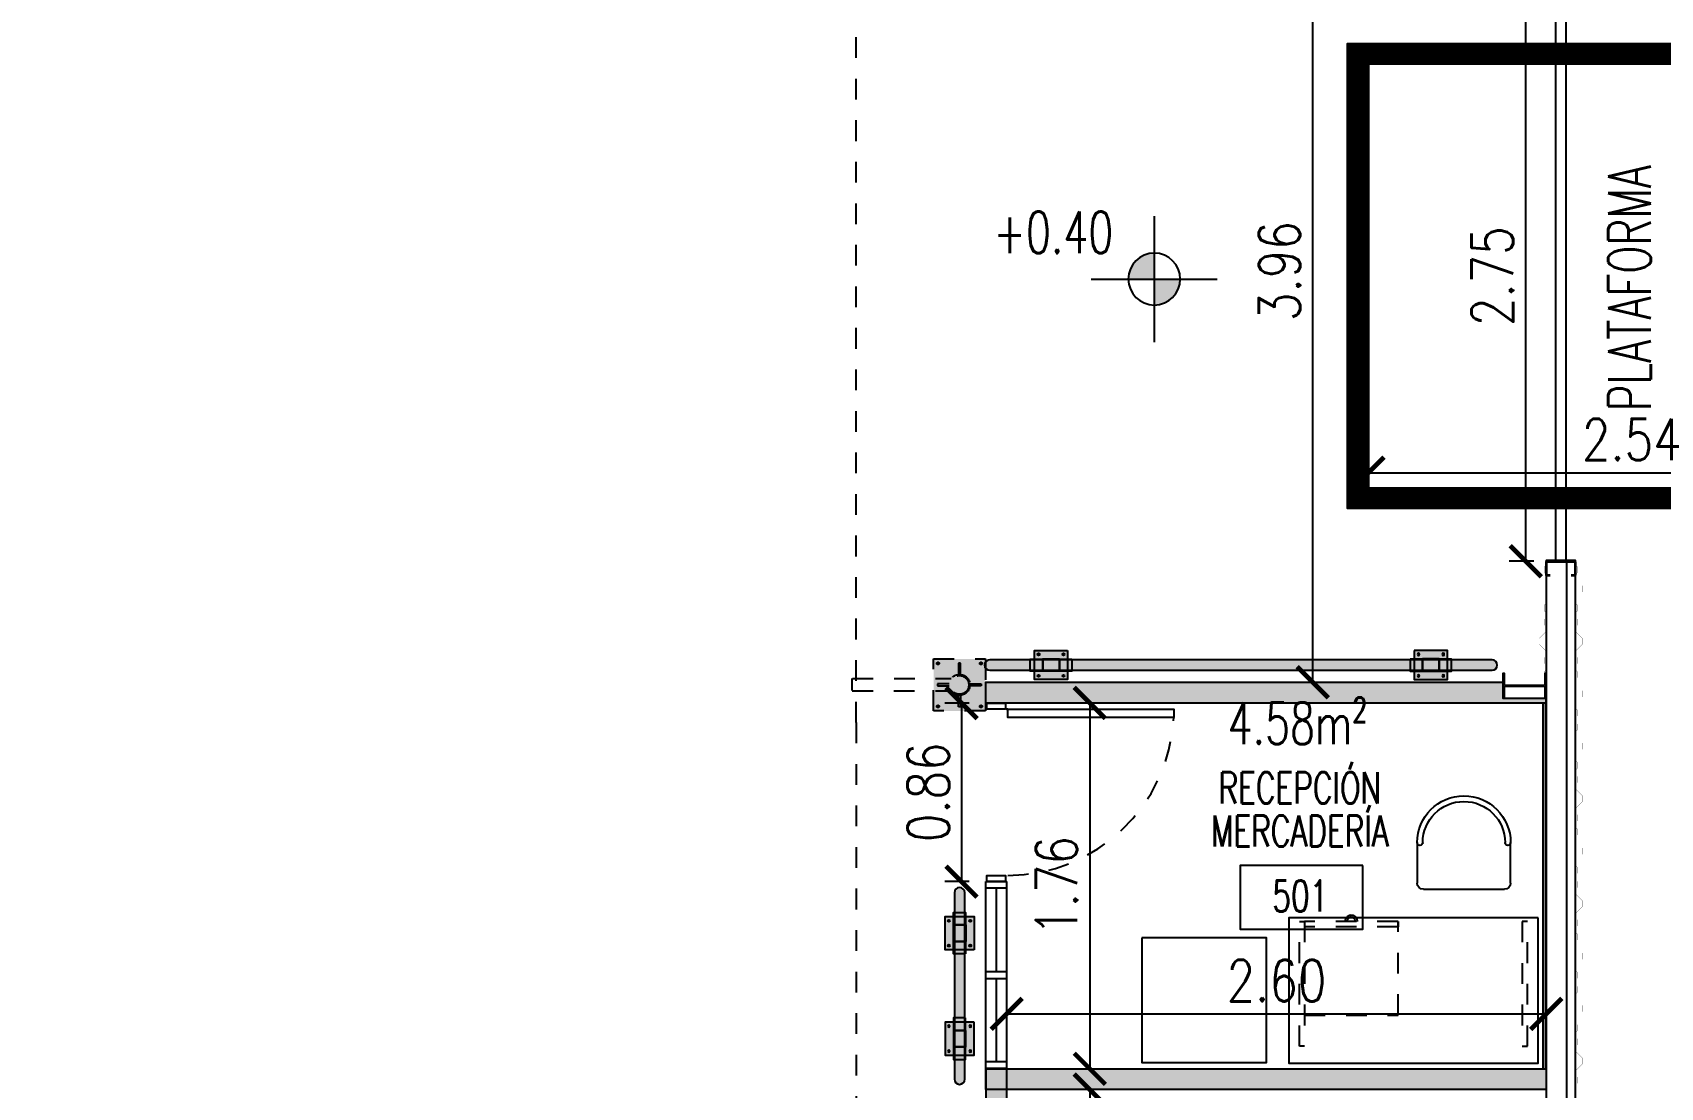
# Model space of a CAD drawing. Header units: millimetres. Extents: x -129 to 3172, y -143 to 919.
# Drawn here: x -33.71 to -25.87, y 31.48 to 36.56 of the extents above; entities that cross this region are included whole.
import ezdxf
from ezdxf.enums import TextEntityAlignment as Align

# ---------------------------------------------------------------- set-up
doc = ezdxf.new("R2010")
doc.units = ezdxf.units.MM
doc.header["$LTSCALE"] = 0.1
for name, pattern in [('DASHED', [0.75, 0.5, -0.25]), ('DASHED2', [0.375, 0.25, -0.125]), ('HIDDEN', [9.525, 6.35, -3.175]), ('HIDDEN2', [0.1875, 0.125, -0.0625])]:
    doc.linetypes.add(name, pattern=pattern)
for name, color, linetype in [('A-CHAPA TRAPEZOIDAL', 3, 'Continuous'), ('A-NIVEL DE PROYECTO', 1, 'Continuous'), ('A-PROYECCION RIELERA', 1, 'DASHED'), ('A-TABIQUE PRY', 2, 'Continuous'), ('A-TXT', 1, 'Continuous'), ('C-ALUMINIO', 140, 'Continuous'), ('C-METALICA', 8, 'Continuous'), ('D-PARACHOQUE', 8, 'Continuous'), ('E-GENERAL', 8, 'Continuous'), ('E-MOBILIARIO', 1, 'Continuous'), ('H-HATCH MURO', 252, 'Continuous'), ('MET-COLUMNA METALICA', 3, 'Continuous'), ('MET-CORREAS DE CV', 1, 'Continuous'), ('MET-LANA VIDRIO', 8, 'Continuous'), ('P-PINT VIAL AMARILLA', 9, 'Continuous'), ('R-CUADRO REF', 1, 'Continuous'), ('R-NOMBRE LOCAL', 7, 'Continuous'), ('zA-COTAS', 1, 'Continuous'), ('zA-TXT SUPS', 2, 'Continuous')]:
    doc.layers.add(name, color=color, linetype=linetype)
doc.styles.add('ROMANS', font='ROMANS.SHX', dxfattribs={"width": 0.8, "height": 0.2})
doc.styles.add('VAUX', font='romans.shx', dxfattribs={"width": 0.85})
doc.linetypes.add('REFERENCIAL CORTE TRANSVERSAL WM$0$BATTING', pattern='A,0.00254,-2.54,[134,ltypeshp.shx,S=2.54,R=0,X=-2.54,Y=0],-5.08,[134,ltypeshp.shx,S=2.54,R=180,X=2.54,Y=0],-2.54', length=10.16254)
doc.dimstyles.new('COTA 1-125', dxfattribs={"dimtxt": 0.2, "dimasz": 0.15, "dimexe": 0.08, "dimexo": 0.08, "dimgap": 0.06, "dimtad": 1, "dimzin": 0, "dimdsep": 46, "dimtxsty": 'ROMANS', "dimblk": 'ARCHTICK', "dimcen": 0, "dimclrd": 256, "dimclre": 8, "dimclrt": 3, "dimadec": 0, "dimazin": 0, "dimtfac": 1, "dimtofl": 0, "dimtmove": 0, "dimatfit": 3, "dimldrblk": 'ARCHTICK', "dimfxl": 1, "dimtolj": 1, "dimtzin": 0, "dimlwd": -1, "dimlwe": -1, "dimarcsym": 0})

# ---------------------------------------------------------------- blocks, each defined once
blk = doc.blocks.new('PLT - Pie de rielera')
at = {"layer": 'A-PROYECCION RIELERA'}
blk.add_hatch(color=253, dxfattribs=at).paths.add_polyline_path([(-0.125, 0.125), (0.125, 0.125), (0.125, -0.125), (-0.125, -0.125)])
h = blk.add_hatch(color=252, dxfattribs=at)
edge = h.paths.add_edge_path()
edge.add_arc((0, 0), 0.05, 0, 360)
blk.add_lwpolyline([(-0.125, 0.125), (0.125, 0.125), (0.125, -0.125), (-0.125, -0.125)], close=True, dxfattribs=at)
at = {"layer": 'A-PROYECCION RIELERA', "color": 252}
for points in [[(-0.005, 0.0497), (-0.005, 0.105), (0.005, 0.105), (0.005, 0.0497)], [(-0.0497, -0.005), (-0.105, -0.005), (-0.105, 0.005), (-0.0497, 0.005)], [(0.0497, -0.005), (0.105, -0.005), (0.105, 0.005), (0.0497, 0.005)], [(-0.005, -0.0497), (-0.005, -0.105), (0.005, -0.105), (0.005, -0.0497)]]:
    blk.add_lwpolyline(points, dxfattribs=at)
for centre in [(-0.1035, 0.1035), (0.1035, 0.1035), (-0.1035, -0.1035), (0.1035, -0.1035)]:
    blk.add_circle(centre, 0.00588, dxfattribs=at)
at = {"layer": 'A-PROYECCION RIELERA'}
for radius in [0.05, 0.045]:
    blk.add_circle((0, 0), radius, dxfattribs=at)
blk = doc.blocks.new('Escritorio 1.20x0.70')
at = {"layer": 'E-MOBILIARIO', "linetype": 'HIDDEN2', "ltscale": 0.005}
for p, q in [((2121.1148, 1231.8749), (2121.1148, 1231.8999)), ((2121.1148, 1231.8999), (2121.5648, 1231.8999))]:
    blk.add_line(p, q, dxfattribs=at)
at = {"layer": 'E-MOBILIARIO'}
blk.add_lwpolyline([(2120.4407, 1231.8576), (2121.6407, 1231.8576), (2121.6407, 1232.5576), (2120.4407, 1232.5576)], close=True, dxfattribs=at)
at = {"layer": 'E-MOBILIARIO', "linetype": 'HIDDEN2', "ltscale": 0.005}
for points in [[(2120.4916, 1231.8749), (2120.5166, 1231.8749), (2120.5166, 1232.4749), (2120.4916, 1232.4749)], [(2121.5898, 1231.8749), (2121.5648, 1231.8749), (2121.5648, 1232.4749), (2121.5898, 1232.4749)], [(2121.1148, 1231.8749), (2121.5648, 1231.8749), (2121.5648, 1232.3249), (2121.1148, 1232.3249)]]:
    blk.add_lwpolyline(points, close=True, dxfattribs=at)
for radius in [0.03, 0.02]:
    blk.add_arc((2121.3398, 1231.8749), radius, 180, 0, dxfattribs=at)
blk = doc.blocks.new('A$C17FA08BE')
at = {"layer": 'E-MOBILIARIO'}
for p, q in [((-0.2089, -0.2201), (-0.2089, 0.1699)), ((-0.1789, 0.1999), (0.0161, 0.1999)), ((0.0161, -0.2501), (-0.1789, -0.2501))]:
    blk.add_line(p, q, dxfattribs=at)
for centre, radius, start, end in [((-0.1789, 0.1699), 0.03, 90, 180), ((0.0161, 0.1864), 0.0135, 90, 270), ((0.0161, -0.0251), 0.225, 270, 90), ((0.0161, -0.0251), 0.198, 270, 90), ((-0.1789, -0.2201), 0.03, 180, 270), ((0.0161, -0.2366), 0.0135, 90, 270)]:
    blk.add_arc(centre, radius, start, end, dxfattribs=at)
blk = doc.blocks.new('P80i')
at = {"layer": 'C-ALUMINIO'}
for points in [[(0.03, 0.1), (0.03, 0.9), (0.07, 0.9), (0.07, 0.1)], [(0.03, 0.09), (0.03, 0), (0, 0), (0, 0.09)], [(0.86, 0.09), (0.86, 0), (0.83, 0), (0.83, 0.09)]]:
    blk.add_lwpolyline(points, close=True, dxfattribs=at)
blk.add_circle((0.0295, 0.0975, 0.0203), 0.00167, dxfattribs=at)
at = {"layer": 'C-ALUMINIO', "color": 8, "linetype": 'DASHED2'}
blk.add_arc((0.03, 0.1), 0.8, 0, 87.13402, dxfattribs=at)
blk = doc.blocks.new('COL MET 20')
at = {"layer": 'MET-COLUMNA METALICA'}
blk.add_hatch(color=256, dxfattribs=at).paths.add_polyline_path([(-0.0971, -0.0036, -0.414214), (-0.0935, 0), (0.0935, 0, -0.414214), (0.0971, -0.0036), (0.0971, -0.0568), (0.1045, -0.0568), (0.1045, 0.0615), (0.0971, 0.0615), (0.0971, 0.0083, -0.414214), (0.0935, 0.0047), (-0.0935, 0.0047, -0.414214), (-0.0971, 0.0083), (-0.0971, 0.0615), (-0.1045, 0.0615), (-0.1045, -0.0568), (-0.0971, -0.0568)])
blk.add_lwpolyline([(-0.0971, -0.0568), (-0.1045, -0.0568), (-0.1045, 0.0615), (-0.0971, 0.0615), (-0.0971, 0.0083, 0.414214), (-0.0935, 0.0047), (0.0935, 0.0047, 0.414214), (0.0971, 0.0083), (0.0971, 0.0615), (0.1045, 0.0615), (0.1045, -0.0568), (0.0971, -0.0568), (0.0971, -0.0036, 0.414214), (0.0935, 0), (-0.0935, 0, 0.414214), (-0.0971, -0.0036)], format="xyb", close=True, dxfattribs=at)
blk = doc.blocks.new('N Local')
at = {"layer": 'R-CUADRO REF'}
blk.add_lwpolyline([(6337.1934, -934.8286), (6337.93, -934.8286), (6337.93, -935.2124), (6337.1934, -935.2124)], close=True, dxfattribs=at)
at = {"layer": 'R-CUADRO REF', "lineweight": 0, "style": 'VAUX', "width": 0.85}
blk.add_attdef('NUMERO', text='', height=0.1823, dxfattribs=at).set_placement((6337.5847, -935.1061), align=Align.CENTER)
at = {"layer": 'R-NOMBRE LOCAL', "lineweight": 0, "style": 'VAUX', "width": 0.85}
for p in [(6337.5718, -934.4549), (6337.5718, -934.7149)]:
    blk.add_attdef('NOMBRE', text='', height=0.1823, dxfattribs=at).set_placement(p, align=Align.CENTER)
blk = doc.blocks.new('_ARCHTICK')
at = {"color": 0, "linetype": 'ByBlock', "const_width": 0.15}
blk.add_lwpolyline([(-0.5, -0.5), (0.5, 0.5)], dxfattribs=at)
blk = doc.blocks.new('*D422')
at = {"layer": 'Defpoints', "color": 0, "transparency": 16777216}
for p in [(-28.6206, 33.3266, 0.0238), (-28.6206, 31.5652, 0.0238), (-28.6206, 31.5652)]:
    blk.add_point(p, dxfattribs=at)
at = {"layer": 'zA-COTAS', "transparency": 16777216}
blk.add_line((-28.6206, 33.3266), (-28.6206, 31.5652), dxfattribs=at)
at = {"layer": 'zA-COTAS', "transparency": 16777216, "xscale": 0.15, "yscale": 0.15, "zscale": 0.15}
for p, rotation in [((-28.6206, 33.3266), 90), ((-28.6206, 31.5652), 270)]:
    blk.add_blockref('_ARCHTICK', p, dxfattribs=dict(at, rotation=rotation))
at = {"layer": 'zA-COTAS', "color": 3, "transparency": 16777216, "insert": (-28.7806, 32.4459), "char_height": 0.2, "attachment_point": 5, "rotation": 90, "style": 'ROMANS'}
blk.add_mtext('\\A1;1.76', dxfattribs=at)
blk = doc.blocks.new('*D423')
at = {"layer": 'Defpoints', "color": 0, "transparency": 16777216}
for p in [(-28.6206, 31.4652, 0.0238), (-28.6206, 29.2297, 0), (-28.6206, 29.2297)]:
    blk.add_point(p, dxfattribs=at)
at = {"layer": 'zA-COTAS', "transparency": 16777216}
blk.add_line((-28.6206, 31.4652), (-28.6206, 29.2297), dxfattribs=at)
at = {"layer": 'zA-COTAS', "transparency": 16777216, "xscale": 0.15, "yscale": 0.15, "zscale": 0.15}
for p, rotation in [((-28.6206, 31.4652), 90), ((-28.6206, 29.2297), 270)]:
    blk.add_blockref('_ARCHTICK', p, dxfattribs=dict(at, rotation=rotation))
at = {"layer": 'zA-COTAS', "color": 3, "transparency": 16777216, "insert": (-28.7806, 30.3475), "char_height": 0.2, "attachment_point": 5, "rotation": 90, "style": 'ROMANS'}
blk.add_mtext('\\A1;2.24', dxfattribs=at)
blk = doc.blocks.new('*D424')
at = {"layer": 'Defpoints', "color": 0, "transparency": 16777216}
for p in [(-29.0206, 31.8297, 0.0238), (-26.423, 31.8297, 0.0194), (-26.423, 31.8297)]:
    blk.add_point(p, dxfattribs=at)
at = {"layer": 'zA-COTAS', "transparency": 16777216}
blk.add_line((-29.0206, 31.8297), (-26.423, 31.8297), dxfattribs=at)
at = {"layer": 'zA-COTAS', "transparency": 16777216, "xscale": 0.15, "yscale": 0.15, "zscale": 0.15, "rotation": 180}
blk.add_blockref('_ARCHTICK', (-29.0206, 31.8297), dxfattribs=at)
at = {"layer": 'zA-COTAS', "transparency": 16777216, "xscale": 0.15, "yscale": 0.15, "zscale": 0.15}
blk.add_blockref('_ARCHTICK', (-26.423, 31.8297), dxfattribs=at)
at = {"layer": 'zA-COTAS', "color": 3, "transparency": 16777216, "insert": (-27.7218, 31.9897), "char_height": 0.2, "attachment_point": 5, "style": 'ROMANS'}
blk.add_mtext('\\A1;2.60', dxfattribs=at)
blk = doc.blocks.new('*D426')
at = {"layer": 'Defpoints', "color": 0, "transparency": 16777216}
for p in [(-27.5469, 37.3866, 0.0017), (-27.5469, 37.3866), (-27.5469, 33.4266, 0.0017)]:
    blk.add_point(p, dxfattribs=at)
at = {"layer": 'zA-COTAS', "transparency": 16777216}
blk.add_line((-27.5469, 33.4266), (-27.5469, 37.3866), dxfattribs=at)
at = {"layer": 'zA-COTAS', "transparency": 16777216, "xscale": 0.15, "yscale": 0.15, "zscale": 0.15}
for p, rotation in [((-27.5469, 37.3866), 90), ((-27.5469, 33.4266), 270)]:
    blk.add_blockref('_ARCHTICK', p, dxfattribs=dict(at, rotation=rotation))
at = {"layer": 'zA-COTAS', "color": 3, "transparency": 16777216, "insert": (-27.7069, 35.4066), "char_height": 0.2, "attachment_point": 5, "rotation": 90, "style": 'ROMANS'}
blk.add_mtext('\\A1;3.96', dxfattribs=at)
blk = doc.blocks.new('PLT - Parachoque pie')
at = {"layer": 'D-PARACHOQUE'}
blk.add_hatch(color=254, dxfattribs=at).paths.add_polyline_path([(0, 0.16), (0.14, 0.16), (0.14, 0), (0, 0)])
h = blk.add_hatch(color=253, dxfattribs=at)
h.paths.add_polyline_path([(0.041, 0.18), (0.099, 0.18), (0.099, 0.12), (0.041, 0.12)])
h.paths.add_polyline_path([(0.04, 0.12), (0.1, 0.12), (0.1, 0.04), (0.04, 0.04)])
h.paths.add_polyline_path([(0.041, 0.04), (0.099, 0.04), (0.099, -0.02), (0.041, -0.02)])
for points in [[(0, 0.16), (0.14, 0.16), (0.14, 0), (0, 0)], [(0.041, 0.18), (0.099, 0.18), (0.099, 0.12), (0.041, 0.12)], [(0.04, 0.12), (0.1, 0.12), (0.1, 0.04), (0.04, 0.04)], [(0.041, 0.04), (0.099, 0.04), (0.099, -0.02), (0.041, -0.02)]]:
    blk.add_lwpolyline(points, close=True, dxfattribs=at)
for centre in [(0.0184, 0.1398, -0.0122), (0.1216, 0.1398, -0.0122), (0.0184, 0.0202, -0.0122), (0.1216, 0.0202, -0.0122)]:
    blk.add_circle(centre, 0.00498, dxfattribs=at)
blk = doc.blocks.new('*D550')
at = {"layer": 'Defpoints', "color": 0, "transparency": 16777216}
for p in [(-26.4029, 36.7546), (-26.522, 34.0095), (-26.4028, 34.0095)]:
    blk.add_point(p, dxfattribs=at)
at = {"layer": 'zA-COTAS', "color": 8, "linetype": 'HIDDEN', "transparency": 16777216}
for p, q in [((-26.4829, 36.7546), (-26.602, 36.7546)), ((-26.4828, 34.0095), (-26.602, 34.0095))]:
    blk.add_line(p, q, dxfattribs=at)
at = {"layer": 'zA-COTAS', "transparency": 16777216}
blk.add_line((-26.522, 36.7546), (-26.522, 34.0095), dxfattribs=at)
at = {"layer": 'zA-COTAS', "transparency": 16777216, "xscale": 0.15, "yscale": 0.15, "zscale": 0.15}
for p, rotation in [((-26.522, 36.7546), 90), ((-26.522, 34.0095), 270)]:
    blk.add_blockref('_ARCHTICK', p, dxfattribs=dict(at, rotation=rotation))
at = {"layer": 'zA-COTAS', "color": 3, "transparency": 16777216, "insert": (-26.682, 35.382), "char_height": 0.2, "attachment_point": 5, "rotation": 90, "style": 'ROMANS'}
blk.add_mtext('\\A1;2.75', dxfattribs=at)
blk = doc.blocks.new('*D551')
at = {"layer": 'Defpoints', "color": 0, "transparency": 16777216}
for p in [(-24.7429, 34.4354), (-27.279, 34.3629), (-24.7429, 34.3629)]:
    blk.add_point(p, dxfattribs=at)
at = {"layer": 'zA-COTAS', "color": 8, "linetype": 'HIDDEN', "transparency": 16777216}
for p, q in [((-27.279, 34.4429), (-27.279, 34.5154)), ((-24.7429, 34.4429), (-24.7429, 34.5154))]:
    blk.add_line(p, q, dxfattribs=at)
at = {"layer": 'zA-COTAS', "transparency": 16777216}
blk.add_line((-27.279, 34.4354), (-24.7429, 34.4354), dxfattribs=at)
at = {"layer": 'zA-COTAS', "transparency": 16777216, "xscale": 0.15, "yscale": 0.15, "zscale": 0.15, "rotation": 180}
blk.add_blockref('_ARCHTICK', (-27.279, 34.4354), dxfattribs=at)
at = {"layer": 'zA-COTAS', "transparency": 16777216, "xscale": 0.15, "yscale": 0.15, "zscale": 0.15}
blk.add_blockref('_ARCHTICK', (-24.7429, 34.4354), dxfattribs=at)
at = {"layer": 'zA-COTAS', "color": 3, "transparency": 16777216, "insert": (-26.0109, 34.5954), "char_height": 0.2, "attachment_point": 5, "style": 'ROMANS'}
blk.add_mtext('\\A1;2.54', dxfattribs=at)
blk = doc.blocks.new('*D557')
at = {"layer": 'Defpoints', "color": 0, "transparency": 16777216}
for p in [(-29.1206, 33.3266), (-29.2379, 32.4666), (-29.1206, 32.4666)]:
    blk.add_point(p, dxfattribs=at)
at = {"layer": 'zA-COTAS', "color": 8, "linetype": 'HIDDEN', "transparency": 16777216}
for p, q in [((-29.2006, 33.3266), (-29.3179, 33.3266)), ((-29.2006, 32.4666), (-29.3179, 32.4666))]:
    blk.add_line(p, q, dxfattribs=at)
at = {"layer": 'zA-COTAS', "transparency": 16777216}
blk.add_line((-29.2379, 33.3266), (-29.2379, 32.4666), dxfattribs=at)
at = {"layer": 'zA-COTAS', "transparency": 16777216, "xscale": 0.15, "yscale": 0.15, "zscale": 0.15}
for p, rotation in [((-29.2379, 33.3266), 90), ((-29.2379, 32.4666), 270)]:
    blk.add_blockref('_ARCHTICK', p, dxfattribs=dict(at, rotation=rotation))
at = {"layer": 'zA-COTAS', "color": 3, "transparency": 16777216, "insert": (-29.3979, 32.8966), "char_height": 0.2, "attachment_point": 5, "rotation": 90, "style": 'ROMANS'}
blk.add_mtext('\\A1;0.86', dxfattribs=at)
blk = doc.blocks.new('y')
h = blk.add_hatch(color=2)
h.dxf.hatch_style = 1
h.paths.add_polyline_path([(0.22, 0.099, -0.414214), (0.515, -0.196), (0.22, -0.196)])
h.paths.add_polyline_path([(-0.073, -0.224), (0.22, -0.224), (0.22, -0.491, -0.386785)])
h.paths.add_polyline_path([(-0.075, -0.196), (0.22, -0.196), (0.22, -0.224), (-0.073, -0.224, -0.023641)])
at = {"color": 2}
for p, q in [((0.22, 0.52), (0.22, -0.912)), ((0.936, -0.196), (-0.496, -0.196))]:
    blk.add_line(p, q, dxfattribs=at)
blk.add_circle((0.22, -0.196), 0.295, dxfattribs=at)
at = {"style": 'VAUX'}
blk.add_attdef('+99.50', (0.499, 0.098), '', height=0.433, dxfattribs=at)

msp = doc.modelspace()

# ---------------------------------------------------------------- hatches: boundary and pattern name
at = {"layer": 'D-PARACHOQUE'}
h = msp.add_hatch(color=253, dxfattribs=at)
edge = h.paths.add_edge_path()
edge.add_line((-26.6833, 33.5345), (-29.1021, 33.5345))
edge.add_arc((-29.1021, 33.5095), 0.025, 90, 270)
edge.add_line((-29.1021, 33.4845), (-26.6833, 33.4845))
edge.add_arc((-26.6833, 33.5095), 0.025, 270, 450)
h = msp.add_hatch(color=253, dxfattribs=at)
edge = h.paths.add_edge_path()
edge.add_line((-29.2225, 31.5153), (-29.2225, 32.4133))
edge.add_arc((-29.2475, 32.4133), 0.025, 360, 540)
edge.add_line((-29.2725, 32.4133), (-29.2725, 31.5153))
edge.add_arc((-29.2475, 31.5153), 0.025, 180, 360)
at = {"layer": 'H-HATCH MURO'}
for points in [[(-29.1206, 33.3266), (-29.1206, 33.4266), (-26.6316, 33.4266), (-26.6316, 33.3502), (-26.4244, 33.3502), (-26.4244, 33.3266), (-26.6316, 33.3266)], [(-26.4244, 31.5652), (-26.4394, 31.5652), (-26.4394, 33.3266), (-26.4244, 33.3266)], [(-29.1206, 31.5665), (-29.1206, 31.1494), (-29.0206, 31.1494), (-29.0206, 31.5665)], [(-29.1206, 31.4652), (-29.1206, 31.5652), (-26.423, 31.5652), (-26.423, 31.4652)]]:
    msp.add_hatch(color=256, dxfattribs=at).paths.add_polyline_path(points)

# ---------------------------------------------------------------- linework, layer by layer
at = {"layer": 'A-CHAPA TRAPEZOIDAL', "const_width": 0.0006, "elevation": -0.0006}
for points in [[(-26.4274, 33.9196), (-26.4274, 33.9496), (-26.4314, 33.9536), (-26.4314, 33.9842), (-26.4274, 33.9882), (-26.4274, 34.0129)], [(-26.2778, 33.9196), (-26.2778, 33.9496), (-26.2738, 33.9536), (-26.2738, 33.9842), (-26.2778, 33.9882), (-26.2778, 34.0129)]]:
    msp.add_lwpolyline(points, dxfattribs=at)
at = {"layer": 'A-CHAPA TRAPEZOIDAL', "elevation": -0.0006}
for points in [[(-26.4274, 33.4421, 0.0006, 0.0006, 0), (-26.4274, 33.4445, 0.0006, 0.0006, 0), (-26.4314, 33.4485, 0.0006, 0.0006, 0), (-26.4314, 33.4785, 0.0006, 0.0006, 0), (-26.4274, 33.4825, 0.0006, 0.0006, 0), (-26.4274, 33.5125, 0.0006, 0.0006, 0), (-26.4314, 33.5165, 0.0006, 0.0006, 0), (-26.4314, 33.5465, 0.0006, 0.0006, 0), (-26.4274, 33.5505, 0.0006, 0.0006, 0), (-26.4274, 33.5805, 0.0006, 0.0006, 0), (-26.4557, 33.6088, 0.0006, 0.0006, 0), (-26.4557, 33.6388, 0.0006, 0.0006, 0), (-26.4274, 33.6671, 0.0006, 0.0006, 0), (-26.4274, 33.6971, 0.0006, 0.0006, 0), (-26.4314, 33.7011, 0.0006, 0.0006, 0), (-26.4314, 33.7311, 0.0006, 0.0006, 0), (-26.4274, 33.7351, 0.0006, 0.0006, 0), (-26.4274, 33.7651, 0.0006, 0.0006, 0), (-26.4314, 33.7691, 0.0006, 0.0006, 0), (-26.4314, 33.7991, 0.0006, 0.0006, 0), (-26.4274, 33.8031, 0.0006, 0.0006, 0), (-26.4274, 33.8331, 0.0006, 0.0006, 0), (-26.4557, 33.8614, 0.0006, 0.0006, 0), (-26.4557, 33.8914, 0.0006, 0.0006, 0), (-26.4274, 33.9196, 0, 0, 0)], [(-26.2778, 32.4037, 0.0006, 0.0006, 0), (-26.2778, 32.4337, 0.0006, 0.0006, 0), (-26.2738, 32.4377, 0.0006, 0.0006, 0), (-26.2738, 32.4682, 0.0006, 0.0006, 0), (-26.2778, 32.4722, 0.0006, 0.0006, 0), (-26.2778, 32.5022, 0.0006, 0.0006, 0), (-26.2738, 32.5062, 0.0006, 0.0006, 0), (-26.2738, 32.5362, 0.0006, 0.0006, 0), (-26.2778, 32.5402, 0.0006, 0.0006, 0), (-26.2778, 32.5702, 0.0006, 0.0006, 0), (-26.2495, 32.5985, 0.0006, 0.0006, 0), (-26.2495, 32.6285, 0.0006, 0.0006, 0), (-26.2778, 32.6568, 0.0006, 0.0006, 0), (-26.2778, 32.6868, 0.0006, 0.0006, 0), (-26.2738, 32.6908, 0.0006, 0.0006, 0), (-26.2738, 32.7208, 0.0006, 0.0006, 0), (-26.2778, 32.7248, 0.0006, 0.0006, 0), (-26.2778, 32.7548, 0.0006, 0.0006, 0), (-26.2738, 32.7588, 0.0006, 0.0006, 0), (-26.2738, 32.7888, 0.0006, 0.0006, 0), (-26.2778, 32.7928, 0.0006, 0.0006, 0), (-26.2778, 32.8228, 0.0006, 0.0006, 0), (-26.2495, 32.8511, 0.0006, 0.0006, 0), (-26.2495, 32.8811, 0.0006, 0.0006, 0), (-26.2778, 32.9094, 0.0006, 0.0006, 0), (-26.2778, 32.9394, 0.0006, 0.0006, 0), (-26.2738, 32.9434, 0.0006, 0.0006, 0), (-26.2738, 32.9734, 0.0006, 0.0006, 0), (-26.2778, 32.9774, 0.0006, 0.0006, 0), (-26.2778, 33.0074, 0.0006, 0.0006, 0), (-26.2738, 33.0114, 0.0006, 0.0006, 0), (-26.2738, 33.0414, 0.0006, 0.0006, 0), (-26.2778, 33.0454, 0.0006, 0.0006, 0), (-26.2778, 33.0754, 0.0006, 0.0006, 0), (-26.2495, 33.1036, 0.0006, 0.0006, 0), (-26.2495, 33.1336, 0.0006, 0.0006, 0), (-26.2778, 33.1619, 0.0006, 0.0006, 0), (-26.2778, 33.1919, 0.0006, 0.0006, 0), (-26.2738, 33.1959, 0.0006, 0.0006, 0), (-26.2738, 33.2259, 0.0006, 0.0006, 0), (-26.2778, 33.2299, 0.0006, 0.0006, 0), (-26.2778, 33.2599, 0.0006, 0.0006, 0), (-26.2738, 33.2639, 0.0006, 0.0006, 0), (-26.2738, 33.2939, 0.0006, 0.0006, 0), (-26.2778, 33.2979, 0.0006, 0.0006, 0), (-26.2778, 33.3279, 0.0006, 0.0006, 0), (-26.2495, 33.3562, 0.0006, 0.0006, 0), (-26.2495, 33.3862, 0.0006, 0.0006, 0), (-26.2778, 33.4145, 0.0006, 0.0006, 0), (-26.2778, 33.4445, 0.0006, 0.0006, 0), (-26.2738, 33.4485, 0.0006, 0.0006, 0), (-26.2738, 33.4785, 0.0006, 0.0006, 0), (-26.2778, 33.4825, 0.0006, 0.0006, 0), (-26.2778, 33.5125, 0.0006, 0.0006, 0), (-26.2738, 33.5165, 0.0006, 0.0006, 0), (-26.2738, 33.5465, 0.0006, 0.0006, 0), (-26.2778, 33.5505, 0.0006, 0.0006, 0), (-26.2778, 33.5805, 0.0006, 0.0006, 0), (-26.2495, 33.6088, 0.0006, 0.0006, 0), (-26.2495, 33.6388, 0.0006, 0.0006, 0), (-26.2778, 33.6671, 0.0006, 0.0006, 0), (-26.2778, 33.6971, 0.0006, 0.0006, 0), (-26.2738, 33.7011, 0.0006, 0.0006, 0), (-26.2738, 33.7311, 0.0006, 0.0006, 0), (-26.2778, 33.7351, 0.0006, 0.0006, 0), (-26.2778, 33.7651, 0.0006, 0.0006, 0), (-26.2738, 33.7691, 0.0006, 0.0006, 0), (-26.2738, 33.7991, 0.0006, 0.0006, 0), (-26.2778, 33.8031, 0.0006, 0.0006, 0), (-26.2778, 33.8331, 0.0006, 0.0006, 0), (-26.2495, 33.8614, 0.0006, 0.0006, 0), (-26.2495, 33.8914, 0.0006, 0.0006, 0), (-26.2778, 33.9196, 0, 0, 0)], [(-26.2778, 31.4614, 0.0006, 0.0006, 0), (-26.2778, 31.4914, 0.0006, 0.0006, 0), (-26.2738, 31.4954, 0.0006, 0.0006, 0), (-26.2738, 31.5254, 0.0006, 0.0006, 0), (-26.2778, 31.5294, 0.0006, 0.0006, 0), (-26.2778, 31.5594, 0.0006, 0.0006, 0), (-26.2495, 31.5877, 0.0006, 0.0006, 0), (-26.2495, 31.6177, 0.0006, 0.0006, 0), (-26.2778, 31.6459, 0.0006, 0.0006, 0), (-26.2778, 31.6759, 0.0006, 0.0006, 0), (-26.2738, 31.6799, 0.0006, 0.0006, 0), (-26.2738, 31.7099, 0.0006, 0.0006, 0), (-26.2778, 31.7139, 0.0006, 0.0006, 0), (-26.2778, 31.7439, 0.0006, 0.0006, 0), (-26.2738, 31.7479, 0.0006, 0.0006, 0), (-26.2738, 31.7779, 0.0006, 0.0006, 0), (-26.2778, 31.7819, 0.0006, 0.0006, 0), (-26.2778, 31.8119, 0.0006, 0.0006, 0), (-26.2495, 31.8402, 0.0006, 0.0006, 0), (-26.2495, 31.8702, 0.0006, 0.0006, 0), (-26.2778, 31.8985, 0.0006, 0.0006, 0), (-26.2778, 31.9285, 0.0006, 0.0006, 0), (-26.2738, 31.9325, 0.0006, 0.0006, 0), (-26.2738, 31.9625, 0.0006, 0.0006, 0), (-26.2778, 31.9665, 0.0006, 0.0006, 0), (-26.2778, 31.9965, 0.0006, 0.0006, 0), (-26.2738, 32.0005, 0.0006, 0.0006, 0), (-26.2738, 32.0305, 0.0006, 0.0006, 0), (-26.2778, 32.0345, 0.0006, 0.0006, 0), (-26.2778, 32.0645, 0.0006, 0.0006, 0), (-26.2495, 32.0928, 0.0006, 0.0006, 0), (-26.2495, 32.1228, 0.0006, 0.0006, 0), (-26.2778, 32.1511, 0.0006, 0.0006, 0), (-26.2778, 32.1811, 0.0006, 0.0006, 0), (-26.2738, 32.1851, 0.0006, 0.0006, 0), (-26.2738, 32.2151, 0.0006, 0.0006, 0), (-26.2778, 32.2191, 0.0006, 0.0006, 0), (-26.2778, 32.2491, 0.0006, 0.0006, 0), (-26.2738, 32.2531, 0.0006, 0.0006, 0), (-26.2738, 32.2831, 0.0006, 0.0006, 0), (-26.2778, 32.2871, 0.0006, 0.0006, 0), (-26.2778, 32.3171, 0.0006, 0.0006, 0), (-26.2495, 32.3454, 0.0006, 0.0006, 0), (-26.2495, 32.3754, 0.0006, 0.0006, 0), (-26.2778, 32.4037, 0, 0, 0)]]:
    msp.add_lwpolyline(points, format="xyseb", dxfattribs=at)
at = {"layer": 'A-PROYECCION RIELERA'}
for p, q in [((-29.7639, 33.3869), (-29.7639, 33.4449)), ((-29.763, 33.4449), (-29.2872, 33.4449)), ((-29.7639, 33.3849), (-29.2888, 33.3849))]:
    msp.add_line(p, q, dxfattribs=at)
msp.add_lwpolyline([(-29.7449, 33.2329), (-29.7449, 37.3805)], dxfattribs=at)
msp.add_lwpolyline([(-29.7449, 33.2329), (-29.7449, 30.7589, -0.376112), (-30.4049, 29.9577), (-37.7087, 29.9577, 0.374716), (-38.4239, 29.3275)], format="xyb", dxfattribs=at)
at = {"layer": 'A-TABIQUE PRY'}
for points in [[(-29.1206, 33.3266), (-29.1206, 33.4266), (-26.6316, 33.4266), (-26.6316, 33.3502), (-26.4244, 33.3502), (-26.4244, 33.3266), (-26.6316, 33.3266)], [(-29.1206, 31.5665), (-29.1206, 31.1494), (-29.0206, 31.1494), (-29.0206, 31.5665)], [(-29.1206, 31.4652), (-29.1206, 31.5652), (-26.423, 31.5652), (-26.423, 31.4652)]]:
    msp.add_lwpolyline(points, close=True, dxfattribs=at)
at = {"layer": 'A-TABIQUE PRY', "elevation": 0.0219}
msp.add_lwpolyline([(-26.4394, 33.3266), (-26.4394, 31.5652), (-26.4244, 31.5652), (-26.4244, 33.3266)], close=True, dxfattribs=at)
at = {"layer": 'C-ALUMINIO'}
for p, q in [((-29.1206, 32.4666), (-29.0206, 32.4666)), ((-29.1206, 31.5665), (-29.1206, 32.4666)), ((-29.0206, 31.5665), (-29.0206, 32.4666)), ((-29.1206, 32.4366), (-29.0206, 32.4366)), ((-29.0706, 32.4366), (-29.0706, 32.0331)), ((-29.1206, 32.0331), (-29.0206, 32.0331)), ((-29.1206, 32), (-29.0206, 32)), ((-29.0706, 32), (-29.0706, 31.6004)), ((-29.1206, 31.6004), (-29.0206, 31.6004))]:
    msp.add_line(p, q, dxfattribs=at)
at = {"layer": 'C-METALICA'}
msp.add_line((-29.1206, 31.5665), (-29.0206, 31.5665), dxfattribs=at)
msp.add_lwpolyline([(-26.3276, 34.0129), (-26.3276, 36.7529), (-26.3776, 36.7529), (-26.3776, 34.0129)], close=True, dxfattribs=at)
at = {"layer": 'D-PARACHOQUE'}
for points in [[(-26.6833, 33.5345), (-29.1021, 33.5345, 1), (-29.1021, 33.4845), (-26.6833, 33.4845, 1), (-26.6833, 33.5345), (-26.6833, 33.5345)], [(-29.2225, 31.5153), (-29.2225, 32.4133, 1), (-29.2725, 32.4133), (-29.2725, 31.5153, 1), (-29.2225, 31.5153), (-29.2225, 31.5153)]]:
    msp.add_lwpolyline(points, format="xyb", dxfattribs=at)
at = {"layer": 'E-GENERAL', "ltscale": 0.1}
msp.add_lwpolyline([(-24.9908, 36.5029), (-24.7429, 36.5029), (-24.7429, 36.4029), (-27.279, 36.4029), (-27.279, 34.3629), (-24.7429, 34.3629), (-24.7429, 34.2629), (-27.379, 34.2629), (-27.379, 36.5029)], close=True, dxfattribs=at)
at = {"layer": 'E-MOBILIARIO'}
msp.add_lwpolyline([(-28.3693, 32.1961), (-28.3693, 31.5961), (-27.7693, 31.5961), (-27.7693, 32.1961)], close=True, dxfattribs=at)
at = {"layer": 'MET-COLUMNA METALICA'}
for points in [[(-26.4033, 33.9395), (-26.4196, 33.9395, -0.414214), (-26.4226, 33.9425), (-26.4226, 34.0065, -0.414214), (-26.4196, 34.0095), (-26.2856, 34.0095, -0.414214), (-26.2826, 34.0065), (-26.2826, 33.9425, -0.414214), (-26.2856, 33.9395), (-26.3028, 33.9395)], [(-26.4033, 33.942), (-26.4196, 33.942, -0.414214), (-26.4201, 33.9425), (-26.4201, 34.0065, -0.414214), (-26.4196, 34.007), (-26.2856, 34.007, -0.414214), (-26.2851, 34.0065), (-26.2851, 33.9425, -0.414214), (-26.2856, 33.942), (-26.3028, 33.942)]]:
    msp.add_lwpolyline(points, format="xyb", dxfattribs=at)
at = {"layer": 'MET-CORREAS DE CV'}
msp.add_lwpolyline([(-26.2826, 30.8342), (-26.2826, 34.0129), (-26.4226, 34.0129), (-26.4226, 30.8342)], close=True, dxfattribs=at)
at = {"layer": 'MET-LANA VIDRIO', "linetype": 'REFERENCIAL CORTE TRANSVERSAL WM$0$BATTING', "ltscale": 0.025}
msp.add_lwpolyline([(-26.3252, 34.007), (-26.3251, 30.8369)], dxfattribs=at)
at = {"layer": 'P-PINT VIAL AMARILLA', "const_width": 0.1}
msp.add_lwpolyline([(-24.7429, 36.4529), (-27.3291, 36.4529), (-27.3291, 34.3129), (-24.7429, 34.3129)], dxfattribs=at)

# ---------------------------------------------------------------- block references
for name, p, rotation in [('PLT - Parachoque pie', (-28.8871, 33.5795, 0.0237), 270), ('PLT - Pie de rielera', (-29.248, 33.4139), 180), ('PLT - Parachoque pie', (-29.1775, 32.2982), 180)]:
    msp.add_blockref(name, p, dxfattribs=dict(rotation=rotation))
at = {"xscale": -1, "rotation": 90}
msp.add_blockref('PLT - Parachoque pie', (-26.8983, 33.5795, 0.0257), dxfattribs=at)
at = {"xscale": -1}
for name, p in [('COL MET 20', (-26.5271, 33.407, 0.0194)), ('PLT - Parachoque pie', (-29.1775, 31.6303))]:
    msp.add_blockref(name, p, dxfattribs=at)
ref = msp.add_blockref('N Local', (5042.4482, 780.4069, 0.0189), dxfattribs=dict(xscale=-0.7999999999999545, yscale=0.8000000000000114, zscale=0.8))
ref.add_attrib('NUMERO', '501', dxfattribs={"layer": 'R-CUADRO REF', "lineweight": 0, "height": 0.15, "style": 'VAUX', "width": 0.7}).set_placement((-27.6069, 32.3221, 0.0189), align=Align.CENTER)
ref.add_attrib('NOMBRE', 'RECEPCIÓN', dxfattribs={"layer": 'R-NOMBRE LOCAL', "lineweight": 0, "height": 0.15, "style": 'VAUX', "width": 0.7}).set_placement((-27.6092, 32.843, 0.0189), align=Align.CENTER)
ref.add_attrib('NOMBRE', 'MERCADERÍA', dxfattribs={"layer": 'R-NOMBRE LOCAL', "lineweight": 0, "height": 0.15, "style": 'VAUX', "width": 0.7}).set_placement((-27.6092, 32.6351, 0.0189), align=Align.CENTER)
at = {"layer": 'A-NIVEL DE PROYECTO'}
ref = msp.add_blockref('y', (-28.2168, 35.4513, 0.002), dxfattribs=dict(at, xscale=-0.4238286602019429, yscale=0.4238286602019429, zscale=0.4238286602019429))
ref.add_attrib('+99.50', '+0.40', (-29.0838, 35.4929, 0.002), dxfattribs={"layer": '0', "height": 0.2, "style": 'VAUX', "width": 0.7})
at = {"layer": 'C-ALUMINIO', "rotation": 270}
msp.add_blockref('P80i', (-29.1156, 33.3266), dxfattribs=at)
at = {"layer": 'E-MOBILIARIO', "xscale": -1, "rotation": 270}
msp.add_blockref('A$C17FA08BE', (-26.7941, 32.6385, 0.0141), dxfattribs=at)
at = {"layer": 'E-MOBILIARIO', "rotation": 180}
msp.add_blockref('Escritorio 1.20x0.70', (2093.9783, 1264.1491, 0.0141), dxfattribs=at)

# ---------------------------------------------------------------- texts
at = {"layer": 'A-TXT', "style": 'ROMANS', "width": 0.7}
msp.add_text('PLATAFORMA', height=0.2048, rotation=89.99961, dxfattribs=at).set_placement((-25.9195, 34.7311))
at = {"layer": 'zA-TXT SUPS', "insert": (-29.8356, 33.3289, 0.0381), "char_height": 0.2, "width": 4.465041, "attachment_point": 1, "line_spacing_factor": 0.999789, "style": 'VAUX'}
msp.add_mtext('\\pi1.87919;{\\W0.7;4.58m²}', dxfattribs=at)

# ---------------------------------------------------------------- dimensions: what is measured, and where the dimension line sits
at = {"layer": 'zA-COTAS'}
for base, p1, p2, picture, middle in [((-27.5469, 37.3866, 0.0236), (-27.5469, 33.4266, 0.0252), (-27.5469, 37.3866, 0.0252), '*D426', (-27.7069, 35.4066, 0.0236)), ((-26.522, 34.0095), (-26.4029, 36.7546), (-26.4028, 34.0095), '*D550', (-26.682, 35.382)), ((-29.2379, 32.4666), (-29.1206, 33.3266), (-29.1206, 32.4666), '*D557', (-29.3979, 32.8966)), ((-28.6206, 31.5652, 0.0219), (-28.6206, 33.3266, 0.0456), (-28.6206, 31.5652, 0.0456), '*D422', (-28.7806, 32.4459, 0.0219)), ((-28.6206, 29.2297, 0.0219), (-28.6206, 31.4652, 0.0456), (-28.6206, 29.2297, 0.0219), '*D423', (-28.7806, 30.3475, 0.0219))]:
    dim = msp.add_linear_dim(base=base, p1=p1, p2=p2, angle=90, dimstyle='COTA 1-125', dxfattribs=at)
    dim.commit()
    dim.dimension.update_dxf_attribs({"geometry": picture, "text_midpoint": middle})
for base, p1, p2, picture, middle in [((-24.7429, 34.4354), (-27.279, 34.3629), (-24.7429, 34.3629), '*D551', (-26.0109, 34.5954)), ((-26.423, 31.8297, 0.0219), (-29.0206, 31.8297, 0.0456), (-26.423, 31.8297, 0.0413), '*D424', (-27.7218, 31.9897, 0.0219))]:
    dim = msp.add_linear_dim(base=base, p1=p1, p2=p2, dimstyle='COTA 1-125', dxfattribs=at)
    dim.commit()
    dim.dimension.update_dxf_attribs({"geometry": picture, "text_midpoint": middle})

doc.saveas('drawing.dxf')
